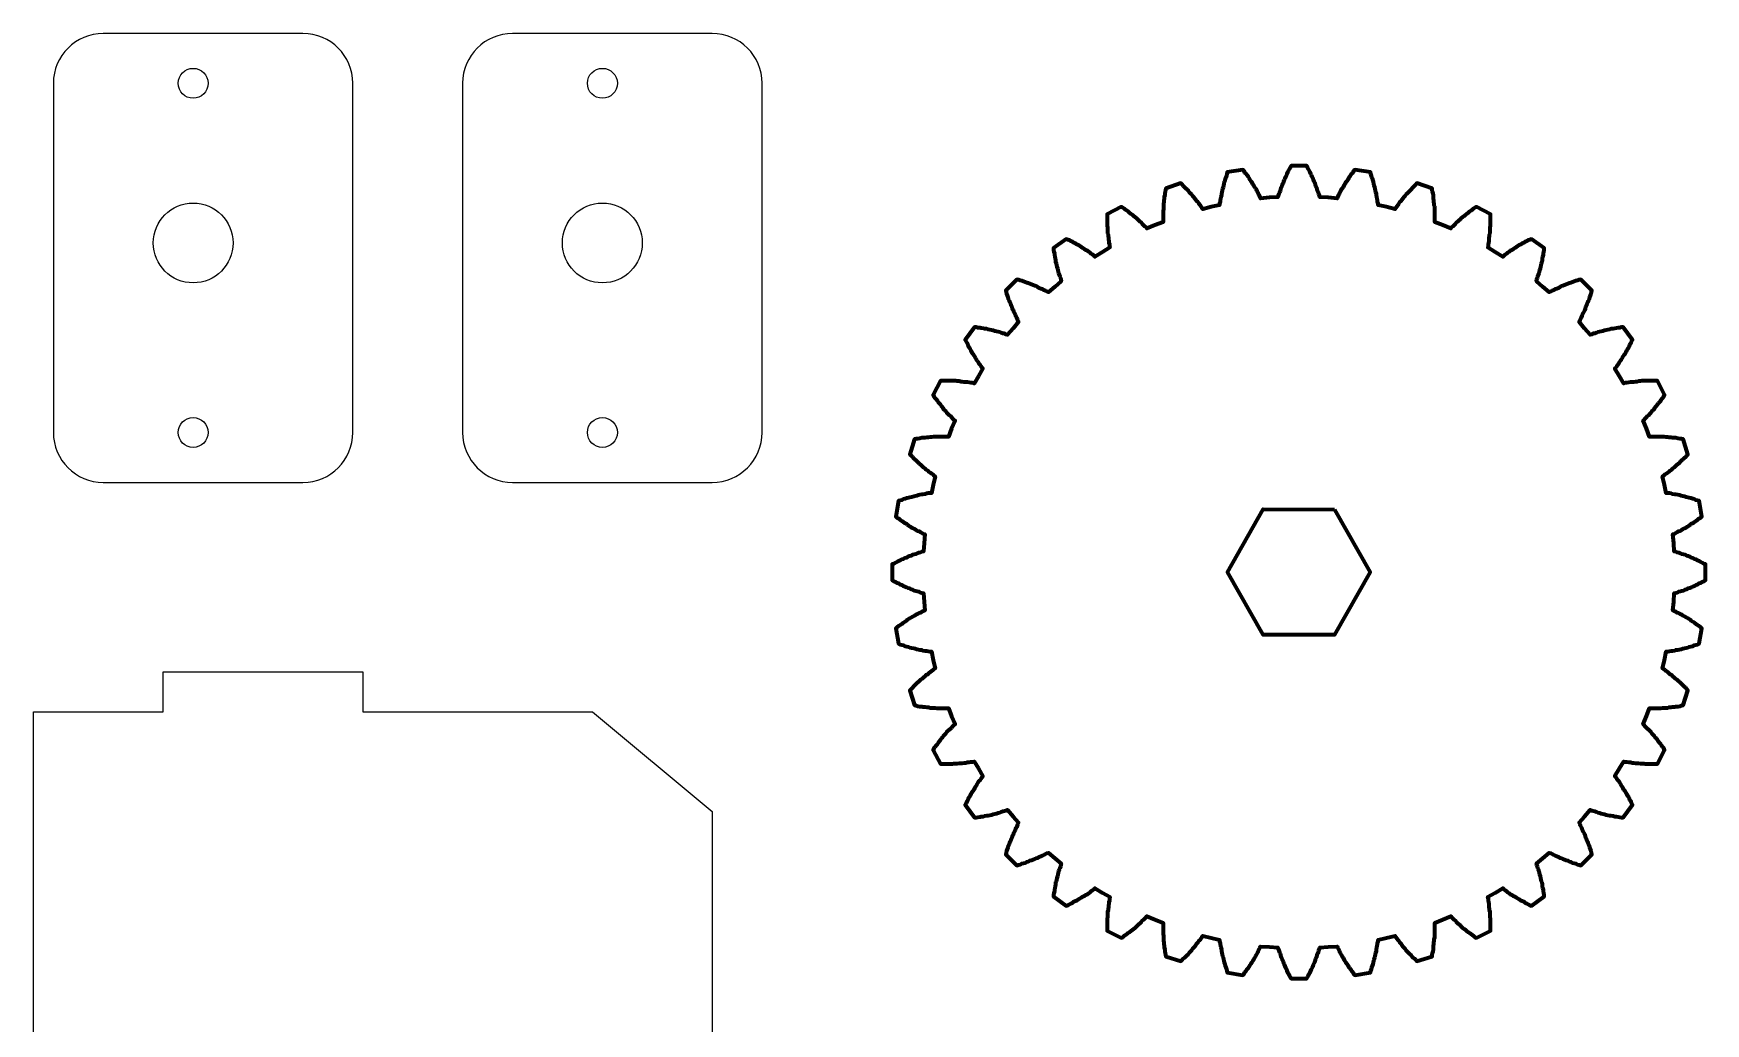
# Model space of a CAD drawing. Header units: millimetres. Extents: x -1288 to -435, y 250 to 901.
# Drawn here: x -951 to -783.5, y 618.8 to 718 of the extents above; entities that cross this region are included whole.
import ezdxf

# ---------------------------------------------------------------- set-up
doc = ezdxf.new("R2010")
doc.units = ezdxf.units.MM
doc.header["$MEASUREMENT"] = 0
for name, color, linetype, true_color in [('2D', 1, 'Continuous', 0xff0000), ('Layer 4', 18, 'Continuous', 0x000000), ('Predefinito', 18, 'Continuous', 0x000000)]:
    doc.layers.add(name, color=color, linetype=linetype, true_color=true_color)

msp = doc.modelspace()

# ---------------------------------------------------------------- linework, layer by layer
at = {"layer": '2D', "lineweight": 70}
msp.add_lwpolyline([(-820.65, 670.29), (-817.07, 663.99), (-820.65, 657.7), (-827.8, 657.7), (-831.37, 664), (-827.8, 670.3), (-820.65, 670.29)], dxfattribs=at)
at = {"layer": '2D'}
for centre, radius in [((-935, 713), 1.5), ((-894, 713), 1.5), ((-935, 697), 4), ((-894, 697), 4), ((-935, 678), 1.5), ((-894, 678), 1.5)]:
    msp.add_circle(centre, radius, dxfattribs=at)
at = {"layer": 'Layer 4', "color": 18, "lineweight": 70, "true_color": 0x010101}
for points in [[(-827.17, 701.54), (-828.05, 701.46), (-828.1, 701.58), (-828.18, 701.75), (-828.27, 701.88), (-828.31, 702.01), (-828.39, 702.18), (-828.48, 702.35), (-828.56, 702.47), (-828.65, 702.6), (-828.73, 702.77), (-828.82, 702.9), (-828.9, 703.07), (-829.03, 703.19), (-829.11, 703.32), (-829.2, 703.49), (-829.28, 703.62), (-829.41, 703.79), (-829.49, 703.91), (-829.62, 704.04), (-829.71, 704.21), (-829.83, 704.34), (-831.4, 704.08), (-831.44, 703.91), (-831.48, 703.74), (-831.53, 703.57), (-831.61, 703.45), (-831.65, 703.24), (-831.7, 703.11), (-831.74, 702.94), (-831.78, 702.77), (-831.82, 702.6), (-831.86, 702.43), (-831.91, 702.26), (-831.95, 702.09), (-831.99, 701.92), (-831.99, 701.8), (-832.03, 701.63), (-832.08, 701.42), (-832.12, 701.29), (-832.12, 701.12), (-832.16, 700.95), (-832.16, 700.78), (-833.01, 700.61)], [(-821.28, 701.54), (-822.13, 701.58), (-822.17, 701.75), (-822.21, 701.92), (-822.26, 702.05), (-822.34, 702.22), (-822.38, 702.39), (-822.42, 702.52), (-822.51, 702.69), (-822.55, 702.85), (-822.59, 702.98), (-822.68, 703.15), (-822.76, 703.32), (-822.8, 703.45), (-822.89, 703.62), (-822.97, 703.79), (-823.02, 703.91), (-823.1, 704.08), (-823.19, 704.25), (-823.27, 704.38), (-823.36, 704.55), (-823.44, 704.72), (-825.01, 704.72), (-825.09, 704.55), (-825.18, 704.38), (-825.26, 704.25), (-825.35, 704.08), (-825.43, 703.91), (-825.47, 703.79), (-825.56, 703.62), (-825.64, 703.45), (-825.68, 703.32), (-825.77, 703.15), (-825.81, 702.98), (-825.9, 702.85), (-825.94, 702.69), (-826.02, 702.52), (-826.06, 702.39), (-826.11, 702.22), (-826.15, 702.05), (-826.23, 701.92), (-826.28, 701.75), (-826.32, 701.58), (-827.17, 701.54)], [(-815.44, 700.61), (-816.29, 700.78), (-816.29, 700.95), (-816.33, 701.12), (-816.33, 701.29), (-816.37, 701.42), (-816.41, 701.63), (-816.45, 701.8), (-816.45, 701.92), (-816.5, 702.09), (-816.54, 702.26), (-816.58, 702.43), (-816.62, 702.6), (-816.67, 702.77), (-816.71, 702.94), (-816.75, 703.11), (-816.79, 703.24), (-816.84, 703.45), (-816.92, 703.57), (-816.96, 703.74), (-817.01, 703.91), (-817.05, 704.08), (-818.61, 704.34), (-818.74, 704.21), (-818.83, 704.04), (-818.95, 703.91), (-819.04, 703.79), (-819.16, 703.62), (-819.25, 703.49), (-819.33, 703.32), (-819.42, 703.19), (-819.55, 703.07), (-819.63, 702.9), (-819.71, 702.77), (-819.8, 702.6), (-819.88, 702.47), (-819.97, 702.35), (-820.05, 702.18), (-820.14, 702.01), (-820.18, 701.88), (-820.27, 701.75), (-820.35, 701.58), (-820.39, 701.46), (-821.28, 701.54)], [(-833.01, 700.61), (-833.85, 700.4), (-833.94, 700.53), (-834.02, 700.65), (-834.11, 700.78), (-834.24, 700.95), (-834.32, 701.08), (-834.45, 701.2), (-834.53, 701.33), (-834.66, 701.46), (-834.74, 701.58), (-834.87, 701.71), (-834.96, 701.84), (-835.08, 701.97), (-835.21, 702.09), (-835.29, 702.22), (-835.42, 702.35), (-835.55, 702.47), (-835.67, 702.6), (-835.8, 702.73), (-835.93, 702.85), (-836.06, 702.98), (-837.54, 702.47), (-837.58, 702.3), (-837.62, 702.14), (-837.66, 701.97), (-837.66, 701.8), (-837.71, 701.63), (-837.71, 701.42), (-837.75, 701.29), (-837.75, 701.08), (-837.79, 700.95), (-837.79, 700.4), (-837.83, 700.23), (-837.83, 699.09), (-838.64, 698.79)], [(-809.81, 698.79), (-810.61, 699.09), (-810.61, 700.61), (-810.66, 700.74), (-810.66, 700.95), (-810.7, 701.08), (-810.7, 701.29), (-810.74, 701.42), (-810.74, 701.8), (-810.78, 701.97), (-810.83, 702.14), (-810.87, 702.3), (-810.87, 702.47), (-812.39, 702.98), (-812.52, 702.85), (-812.65, 702.73), (-812.77, 702.6), (-812.9, 702.47), (-812.98, 702.35), (-813.11, 702.22), (-813.24, 702.09), (-813.36, 701.97), (-813.49, 701.84), (-813.58, 701.71), (-813.7, 701.58), (-813.79, 701.46), (-813.92, 701.33), (-814, 701.2), (-814.13, 701.08), (-814.21, 700.95), (-814.3, 700.78), (-814.42, 700.65), (-814.51, 700.53), (-814.59, 700.4), (-815.44, 700.61)], [(-838.64, 698.79), (-839.44, 698.45), (-839.53, 698.58), (-839.65, 698.66), (-839.78, 698.79), (-839.91, 698.92), (-839.99, 699.04), (-840.12, 699.13), (-840.25, 699.26), (-840.37, 699.34), (-840.5, 699.47), (-840.63, 699.59), (-840.75, 699.68), (-840.88, 699.81), (-841.01, 699.89), (-841.18, 700.02), (-841.31, 700.15), (-841.43, 700.23), (-841.6, 700.31), (-841.73, 700.44), (-841.85, 700.53), (-842.02, 700.61), (-843.42, 699.89), (-843.42, 698.71), (-843.38, 698.54), (-843.38, 697.99), (-843.34, 697.86), (-843.34, 697.69), (-843.29, 697.52), (-843.29, 697.35), (-843.25, 697.18), (-843.25, 697.01), (-843.21, 696.84), (-843.21, 696.67), (-843.17, 696.55), (-843.89, 696.08)], [(-804.56, 696.08), (-805.28, 696.55), (-805.24, 696.67), (-805.24, 696.84), (-805.19, 697.01), (-805.15, 697.18), (-805.15, 697.52), (-805.11, 697.69), (-805.11, 697.86), (-805.07, 697.99), (-805.07, 698.54), (-805.03, 698.71), (-805.03, 699.89), (-806.42, 700.61), (-806.59, 700.53), (-806.72, 700.44), (-806.85, 700.31), (-807.01, 700.23), (-807.14, 700.15), (-807.27, 700.02), (-807.44, 699.89), (-807.52, 699.81), (-807.65, 699.68), (-807.82, 699.59), (-807.95, 699.47), (-808.07, 699.34), (-808.2, 699.26), (-808.33, 699.13), (-808.45, 699.04), (-808.54, 698.92), (-808.67, 698.79), (-808.79, 698.66), (-808.92, 698.58), (-809, 698.45), (-809.81, 698.79)], [(-843.89, 696.08), (-844.65, 695.62), (-844.78, 695.74), (-844.9, 695.83), (-845.03, 695.91), (-845.16, 696.04), (-845.28, 696.12), (-845.41, 696.21), (-845.58, 696.29), (-845.71, 696.38), (-845.88, 696.46), (-846, 696.59), (-846.13, 696.67), (-846.3, 696.76), (-846.47, 696.84), (-846.6, 696.93), (-846.77, 697.01), (-846.89, 697.1), (-847.06, 697.18), (-847.19, 697.27), (-847.36, 697.31), (-847.53, 697.39), (-848.8, 696.46), (-848.8, 696.29), (-848.76, 696.12), (-848.71, 695.95), (-848.71, 695.79), (-848.67, 695.62), (-848.63, 695.45), (-848.59, 695.28), (-848.59, 695.11), (-848.54, 694.94), (-848.5, 694.77), (-848.46, 694.6), (-848.42, 694.43), (-848.37, 694.26), (-848.33, 694.09), (-848.29, 693.96), (-848.25, 693.8), (-848.16, 693.63), (-848.12, 693.5), (-848.08, 693.33), (-848.04, 693.16), (-848.67, 692.61)], [(-799.78, 692.61), (-800.41, 693.16), (-800.37, 693.33), (-800.33, 693.5), (-800.28, 693.63), (-800.2, 693.8), (-800.16, 693.96), (-800.11, 694.09), (-800.07, 694.26), (-800.03, 694.43), (-799.99, 694.6), (-799.95, 694.77), (-799.9, 694.94), (-799.86, 695.11), (-799.82, 695.28), (-799.82, 695.45), (-799.78, 695.62), (-799.73, 695.79), (-799.73, 695.95), (-799.69, 696.12), (-799.65, 696.29), (-799.65, 696.46), (-800.92, 697.39), (-801.09, 697.31), (-801.26, 697.27), (-801.38, 697.18), (-801.55, 697.1), (-801.68, 697.01), (-801.85, 696.93), (-801.98, 696.84), (-802.15, 696.76), (-802.32, 696.67), (-802.44, 696.59), (-802.57, 696.46), (-802.74, 696.38), (-802.87, 696.29), (-803.04, 696.21), (-803.16, 696.12), (-803.29, 696.04), (-803.42, 695.91), (-803.54, 695.83), (-803.67, 695.74), (-803.8, 695.62), (-804.56, 696.08)], [(-848.67, 692.61), (-849.31, 692.06), (-849.48, 692.14), (-849.6, 692.19), (-849.77, 692.27), (-849.9, 692.36), (-850.07, 692.4), (-850.24, 692.48), (-850.36, 692.57), (-850.53, 692.65), (-850.66, 692.69), (-850.83, 692.78), (-851, 692.82), (-851.17, 692.91), (-851.34, 692.95), (-851.46, 692.99), (-851.63, 693.08), (-851.8, 693.12), (-851.97, 693.2), (-852.14, 693.24), (-852.31, 693.29), (-852.48, 693.33), (-853.58, 692.23), (-853.54, 692.06), (-853.5, 691.89), (-853.45, 691.72), (-853.37, 691.55), (-853.33, 691.38), (-853.24, 691.21), (-853.2, 691.09), (-853.12, 690.92), (-853.07, 690.75), (-852.99, 690.58), (-852.95, 690.41), (-852.86, 690.28), (-852.82, 690.11), (-852.73, 689.99), (-852.65, 689.82), (-852.61, 689.69), (-852.52, 689.52), (-852.44, 689.35), (-852.4, 689.22), (-852.31, 689.1), (-852.86, 688.42)], [(-795.59, 688.42), (-796.14, 689.1), (-796.05, 689.22), (-796.01, 689.35), (-795.92, 689.52), (-795.84, 689.69), (-795.8, 689.82), (-795.71, 689.99), (-795.63, 690.11), (-795.54, 690.28), (-795.5, 690.41), (-795.46, 690.58), (-795.37, 690.75), (-795.33, 690.92), (-795.25, 691.09), (-795.2, 691.21), (-795.12, 691.38), (-795.08, 691.55), (-794.99, 691.72), (-794.95, 691.89), (-794.91, 692.06), (-794.87, 692.23), (-795.97, 693.33), (-796.14, 693.29), (-796.3, 693.24), (-796.47, 693.2), (-796.64, 693.12), (-796.81, 693.08), (-796.98, 692.99), (-797.11, 692.95), (-797.28, 692.91), (-797.45, 692.82), (-797.62, 692.78), (-797.79, 692.69), (-797.91, 692.65), (-798.08, 692.57), (-798.21, 692.48), (-798.38, 692.4), (-798.55, 692.36), (-798.68, 692.27), (-798.84, 692.19), (-798.97, 692.14), (-799.14, 692.06), (-799.78, 692.61)], [(-852.86, 688.42), (-853.41, 687.78), (-853.58, 687.83), (-853.71, 687.91), (-853.88, 687.91), (-854.05, 688), (-854.17, 688.04), (-854.34, 688.08), (-854.51, 688.12), (-854.68, 688.16), (-854.85, 688.21), (-855.02, 688.25), (-855.19, 688.29), (-855.36, 688.33), (-855.49, 688.38), (-855.7, 688.38), (-855.83, 688.42), (-856.04, 688.46), (-856.16, 688.5), (-856.38, 688.5), (-856.54, 688.55), (-856.71, 688.55), (-857.65, 687.28), (-857.56, 687.11), (-857.48, 686.98), (-857.39, 686.81), (-857.35, 686.64), (-857.26, 686.51), (-857.14, 686.34), (-857.1, 686.22), (-857.01, 686.05), (-856.88, 685.88), (-856.8, 685.75), (-856.71, 685.62), (-856.63, 685.46), (-856.54, 685.33), (-856.46, 685.2), (-856.38, 685.07), (-856.29, 684.91), (-856.16, 684.78), (-856.08, 684.65), (-855.99, 684.52), (-855.87, 684.4), (-856.33, 683.64)], [(-792.11, 683.64), (-792.58, 684.4), (-792.45, 684.52), (-792.37, 684.65), (-792.28, 684.78), (-792.16, 684.91), (-792.07, 685.07), (-791.99, 685.2), (-791.9, 685.33), (-791.82, 685.46), (-791.73, 685.62), (-791.65, 685.75), (-791.52, 685.88), (-791.44, 686.05), (-791.35, 686.22), (-791.31, 686.34), (-791.18, 686.51), (-791.1, 686.64), (-791.05, 686.81), (-790.93, 686.98), (-790.89, 687.11), (-790.8, 687.28), (-791.73, 688.55), (-791.9, 688.55), (-792.07, 688.5), (-792.24, 688.5), (-792.41, 688.46), (-792.58, 688.42), (-792.75, 688.38), (-792.96, 688.38), (-793.09, 688.33), (-793.26, 688.29), (-793.43, 688.25), (-793.6, 688.21), (-793.76, 688.16), (-793.93, 688.12), (-794.1, 688.08), (-794.27, 688.04), (-794.4, 688), (-794.57, 687.91), (-794.74, 687.91), (-794.87, 687.83), (-795.03, 687.78), (-795.59, 688.42)], [(-856.33, 683.64), (-856.76, 682.92), (-856.93, 682.96), (-857.1, 682.96), (-857.26, 683), (-857.43, 683.04), (-857.77, 683.04), (-857.94, 683.09), (-858.07, 683.09), (-858.24, 683.13), (-858.45, 683.13), (-858.58, 683.17), (-860.14, 683.17), (-860.86, 681.77), (-860.78, 681.6), (-860.69, 681.48), (-860.57, 681.35), (-860.44, 681.18), (-860.36, 681.05), (-860.27, 680.93), (-860.14, 680.8), (-860.06, 680.67), (-859.93, 680.54), (-859.85, 680.38), (-859.72, 680.25), (-859.59, 680.12), (-859.51, 679.99), (-859.38, 679.87), (-859.25, 679.74), (-859.13, 679.66), (-859.04, 679.53), (-858.92, 679.4), (-858.79, 679.27), (-858.66, 679.19), (-859.04, 678.39)], [(-789.4, 678.39), (-789.74, 679.19), (-789.62, 679.27), (-789.53, 679.4), (-789.4, 679.53), (-789.28, 679.66), (-789.15, 679.74), (-789.07, 679.87), (-788.94, 679.99), (-788.85, 680.12), (-788.73, 680.25), (-788.6, 680.38), (-788.52, 680.54), (-788.39, 680.67), (-788.3, 680.8), (-788.18, 680.93), (-788.09, 681.05), (-787.96, 681.18), (-787.88, 681.35), (-787.75, 681.48), (-787.67, 681.6), (-787.58, 681.77), (-788.3, 683.17), (-789.87, 683.17), (-790, 683.13), (-790.21, 683.13), (-790.34, 683.09), (-790.51, 683.09), (-790.67, 683.04), (-791.01, 683.04), (-791.18, 683), (-791.35, 682.96), (-791.52, 682.96), (-791.65, 682.92), (-792.11, 683.64)], [(-859.04, 678.39), (-859.34, 677.58), (-860.82, 677.58), (-860.99, 677.54), (-861.16, 677.54), (-861.33, 677.5), (-861.5, 677.5), (-861.67, 677.45), (-862.01, 677.45), (-862.22, 677.41), (-862.39, 677.37), (-862.56, 677.37), (-862.73, 677.33), (-863.19, 675.8), (-863.06, 675.68), (-862.94, 675.55), (-862.85, 675.46), (-862.73, 675.34), (-862.6, 675.21), (-862.47, 675.08), (-862.34, 674.96), (-862.22, 674.87), (-862.09, 674.75), (-861.96, 674.62), (-861.84, 674.49), (-861.71, 674.41), (-861.58, 674.28), (-861.41, 674.19), (-861.29, 674.07), (-861.16, 673.98), (-861.03, 673.9), (-860.9, 673.81), (-860.78, 673.69), (-860.65, 673.6), (-860.86, 672.76)], [(-787.58, 672.76), (-787.8, 673.6), (-787.67, 673.69), (-787.54, 673.81), (-787.41, 673.9), (-787.25, 673.98), (-787.16, 674.07), (-787.03, 674.19), (-786.86, 674.28), (-786.74, 674.41), (-786.61, 674.49), (-786.48, 674.62), (-786.36, 674.75), (-786.23, 674.87), (-786.1, 674.96), (-785.98, 675.08), (-785.85, 675.21), (-785.72, 675.34), (-785.59, 675.46), (-785.47, 675.55), (-785.34, 675.68), (-785.26, 675.8), (-785.72, 677.33), (-785.89, 677.37), (-786.06, 677.37), (-786.23, 677.41), (-786.44, 677.45), (-786.78, 677.45), (-786.91, 677.5), (-787.12, 677.5), (-787.25, 677.54), (-787.46, 677.54), (-787.63, 677.58), (-789.11, 677.58), (-789.4, 678.39)], [(-860.86, 672.76), (-861.03, 671.91), (-861.37, 671.91), (-861.5, 671.87), (-861.67, 671.82), (-861.88, 671.78), (-862.01, 671.78), (-862.18, 671.74), (-862.34, 671.7), (-862.51, 671.66), (-862.68, 671.61), (-862.81, 671.57), (-863.02, 671.53), (-863.19, 671.49), (-863.32, 671.44), (-863.49, 671.4), (-863.66, 671.36), (-863.83, 671.32), (-864, 671.23), (-864.16, 671.19), (-864.33, 671.15), (-864.59, 669.58), (-864.46, 669.45), (-864.29, 669.37), (-864.16, 669.24), (-864, 669.16), (-863.87, 669.03), (-863.74, 668.95), (-863.57, 668.86), (-863.45, 668.78), (-863.32, 668.69), (-863.15, 668.56), (-863.02, 668.48), (-862.85, 668.4), (-862.73, 668.35), (-862.6, 668.23), (-862.43, 668.14), (-862.26, 668.1), (-862.13, 668.01), (-862.01, 667.93), (-861.84, 667.84), (-861.71, 667.8), (-861.75, 666.91)], [(-786.65, 666.91), (-786.74, 667.8), (-786.61, 667.84), (-786.44, 667.93), (-786.31, 668.01), (-786.19, 668.1), (-786.02, 668.14), (-785.85, 668.23), (-785.72, 668.35), (-785.59, 668.4), (-785.43, 668.48), (-785.3, 668.56), (-785.13, 668.69), (-785, 668.78), (-784.87, 668.86), (-784.7, 668.95), (-784.58, 669.03), (-784.41, 669.16), (-784.28, 669.24), (-784.16, 669.37), (-783.99, 669.45), (-783.86, 669.58), (-784.11, 671.15), (-784.28, 671.19), (-784.45, 671.23), (-784.62, 671.32), (-784.75, 671.36), (-784.96, 671.4), (-785.13, 671.44), (-785.26, 671.49), (-785.43, 671.53), (-785.59, 671.57), (-785.76, 671.61), (-785.93, 671.66), (-786.1, 671.7), (-786.27, 671.74), (-786.44, 671.78), (-786.57, 671.78), (-786.78, 671.82), (-786.91, 671.87), (-787.08, 671.91), (-787.41, 671.91), (-787.58, 672.76)], [(-861.75, 666.91), (-861.84, 666.07), (-862.01, 666.02), (-862.13, 665.98), (-862.3, 665.94), (-862.47, 665.86), (-862.6, 665.81), (-862.77, 665.77), (-862.94, 665.73), (-863.06, 665.64), (-863.23, 665.6), (-863.4, 665.52), (-863.53, 665.43), (-863.7, 665.39), (-863.87, 665.31), (-864, 665.26), (-864.16, 665.18), (-864.33, 665.09), (-864.5, 665.01), (-864.63, 664.92), (-864.8, 664.84), (-864.97, 664.8), (-864.97, 663.19), (-864.8, 663.1), (-864.63, 663.02), (-864.5, 662.93), (-864.33, 662.89), (-864.16, 662.76), (-864, 662.72), (-863.87, 662.64), (-863.7, 662.55), (-863.53, 662.51), (-863.4, 662.43), (-863.23, 662.38), (-863.06, 662.3), (-862.94, 662.26), (-862.77, 662.17), (-862.6, 662.13), (-862.47, 662.09), (-862.3, 662.05), (-862.13, 661.96), (-862.01, 661.92), (-861.84, 661.88), (-861.75, 661.03)], [(-786.65, 661.03), (-786.61, 661.88), (-786.44, 661.92), (-786.31, 661.96), (-786.14, 662.05), (-785.98, 662.09), (-785.85, 662.13), (-785.68, 662.17), (-785.51, 662.26), (-785.34, 662.3), (-785.21, 662.38), (-785.04, 662.43), (-784.87, 662.51), (-784.75, 662.55), (-784.58, 662.64), (-784.41, 662.72), (-784.28, 662.76), (-784.11, 662.89), (-783.94, 662.93), (-783.82, 663.02), (-783.65, 663.1), (-783.48, 663.19), (-783.48, 664.8), (-783.65, 664.84), (-783.82, 664.92), (-783.94, 665.01), (-784.11, 665.09), (-784.28, 665.18), (-784.41, 665.26), (-784.58, 665.31), (-784.75, 665.39), (-784.87, 665.43), (-785.04, 665.52), (-785.21, 665.6), (-785.34, 665.64), (-785.51, 665.73), (-785.68, 665.77), (-785.85, 665.81), (-785.98, 665.86), (-786.14, 665.94), (-786.31, 665.98), (-786.44, 666.02), (-786.61, 666.07), (-786.65, 666.91)], [(-861.75, 661.03), (-861.71, 660.14), (-861.84, 660.1), (-862.01, 660.01), (-862.13, 659.93), (-862.26, 659.89), (-862.43, 659.8), (-862.6, 659.72), (-862.73, 659.63), (-862.85, 659.55), (-863.02, 659.46), (-863.15, 659.38), (-863.32, 659.29), (-863.45, 659.21), (-863.57, 659.08), (-863.74, 659), (-863.87, 658.91), (-864, 658.79), (-864.16, 658.7), (-864.29, 658.62), (-864.46, 658.49), (-864.59, 658.36), (-864.33, 656.84), (-864.16, 656.75), (-864, 656.71), (-863.83, 656.67), (-863.66, 656.58), (-863.49, 656.54), (-863.32, 656.5), (-863.19, 656.46), (-863.02, 656.41), (-862.81, 656.37), (-862.68, 656.33), (-862.51, 656.29), (-862.34, 656.25), (-862.18, 656.2), (-862.01, 656.2), (-861.88, 656.16), (-861.67, 656.12), (-861.5, 656.12), (-861.37, 656.08), (-861.2, 656.03), (-861.03, 656.03), (-860.86, 655.19)], [(-787.58, 655.19), (-787.41, 656.03), (-787.25, 656.03), (-787.08, 656.08), (-786.91, 656.12), (-786.78, 656.12), (-786.57, 656.16), (-786.44, 656.2), (-786.27, 656.2), (-786.1, 656.25), (-785.93, 656.29), (-785.76, 656.33), (-785.59, 656.37), (-785.43, 656.41), (-785.26, 656.46), (-785.13, 656.5), (-784.96, 656.54), (-784.75, 656.58), (-784.62, 656.67), (-784.45, 656.71), (-784.28, 656.75), (-784.11, 656.84), (-783.86, 658.36), (-783.99, 658.49), (-784.16, 658.62), (-784.28, 658.7), (-784.41, 658.79), (-784.58, 658.91), (-784.7, 659), (-784.87, 659.08), (-785, 659.21), (-785.13, 659.29), (-785.3, 659.38), (-785.43, 659.46), (-785.59, 659.55), (-785.72, 659.63), (-785.85, 659.72), (-786.02, 659.8), (-786.19, 659.89), (-786.31, 659.93), (-786.44, 660.01), (-786.61, 660.1), (-786.74, 660.14), (-786.65, 661.03)], [(-860.86, 655.19), (-860.65, 654.34), (-860.78, 654.26), (-860.9, 654.17), (-861.03, 654.09), (-861.16, 653.96), (-861.29, 653.87), (-861.41, 653.75), (-861.58, 653.66), (-861.71, 653.54), (-861.84, 653.45), (-861.96, 653.32), (-862.09, 653.24), (-862.22, 653.11), (-862.34, 652.99), (-862.47, 652.9), (-862.6, 652.77), (-862.73, 652.65), (-862.85, 652.52), (-862.94, 652.39), (-863.06, 652.27), (-863.19, 652.14), (-862.73, 650.66), (-862.56, 650.62), (-862.39, 650.57), (-862.22, 650.53), (-862.01, 650.53), (-861.88, 650.49), (-861.67, 650.49), (-861.5, 650.45), (-861.33, 650.45), (-861.16, 650.4), (-860.65, 650.4), (-860.48, 650.36), (-859.34, 650.36), (-859.04, 649.56)], [(-789.4, 649.56), (-789.11, 650.36), (-787.96, 650.36), (-787.8, 650.4), (-787.25, 650.4), (-787.12, 650.45), (-786.91, 650.45), (-786.78, 650.49), (-786.57, 650.49), (-786.44, 650.53), (-786.23, 650.53), (-786.06, 650.57), (-785.89, 650.62), (-785.72, 650.66), (-785.26, 652.14), (-785.34, 652.27), (-785.47, 652.39), (-785.59, 652.52), (-785.72, 652.65), (-785.85, 652.77), (-785.98, 652.9), (-786.1, 652.99), (-786.23, 653.11), (-786.36, 653.24), (-786.48, 653.32), (-786.61, 653.45), (-786.74, 653.54), (-786.86, 653.66), (-787.03, 653.75), (-787.16, 653.87), (-787.25, 653.96), (-787.41, 654.09), (-787.54, 654.17), (-787.67, 654.26), (-787.8, 654.34), (-787.58, 655.19)], [(-859.04, 649.56), (-858.66, 648.75), (-858.79, 648.67), (-858.92, 648.54), (-859.04, 648.41), (-859.13, 648.29), (-859.25, 648.2), (-859.38, 648.08), (-859.51, 647.95), (-859.59, 647.82), (-859.72, 647.69), (-859.85, 647.57), (-859.93, 647.44), (-860.06, 647.31), (-860.14, 647.19), (-860.27, 647.02), (-860.36, 646.89), (-860.44, 646.76), (-860.57, 646.64), (-860.69, 646.47), (-860.78, 646.34), (-860.86, 646.17), (-860.14, 644.77), (-858.92, 644.77), (-858.79, 644.82), (-858.45, 644.82), (-858.24, 644.86), (-857.94, 644.86), (-857.77, 644.9), (-857.6, 644.9), (-857.43, 644.94), (-857.26, 644.94), (-857.1, 644.99), (-856.93, 644.99), (-856.76, 645.03), (-856.33, 644.31)], [(-792.11, 644.31), (-791.65, 645.03), (-791.52, 644.99), (-791.35, 644.99), (-791.18, 644.94), (-791.01, 644.94), (-790.84, 644.9), (-790.67, 644.9), (-790.51, 644.86), (-790.21, 644.86), (-790, 644.82), (-789.66, 644.82), (-789.53, 644.77), (-788.3, 644.77), (-787.58, 646.17), (-787.67, 646.34), (-787.75, 646.47), (-787.88, 646.64), (-787.96, 646.76), (-788.09, 646.89), (-788.18, 647.02), (-788.3, 647.19), (-788.39, 647.31), (-788.52, 647.44), (-788.6, 647.57), (-788.73, 647.69), (-788.85, 647.82), (-788.94, 647.95), (-789.07, 648.08), (-789.15, 648.2), (-789.28, 648.29), (-789.4, 648.41), (-789.53, 648.54), (-789.62, 648.67), (-789.74, 648.75), (-789.4, 649.56)], [(-856.33, 644.31), (-855.87, 643.55), (-855.99, 643.42), (-856.08, 643.29), (-856.16, 643.16), (-856.29, 643.04), (-856.38, 642.91), (-856.46, 642.78), (-856.54, 642.61), (-856.63, 642.49), (-856.71, 642.36), (-856.8, 642.19), (-856.88, 642.06), (-857.01, 641.89), (-857.1, 641.77), (-857.14, 641.6), (-857.26, 641.43), (-857.35, 641.3), (-857.39, 641.13), (-857.48, 641.01), (-857.56, 640.84), (-857.65, 640.67), (-856.71, 639.4), (-856.54, 639.4), (-856.38, 639.44), (-856.16, 639.48), (-856.04, 639.52), (-855.83, 639.52), (-855.7, 639.57), (-855.49, 639.61), (-855.36, 639.61), (-855.19, 639.65), (-855.02, 639.69), (-854.85, 639.74), (-854.68, 639.78), (-854.51, 639.82), (-854.34, 639.86), (-854.17, 639.91), (-854.05, 639.99), (-853.88, 640.03), (-853.71, 640.07), (-853.58, 640.12), (-853.41, 640.16), (-852.86, 639.52)], [(-795.59, 639.52), (-795.03, 640.16), (-794.87, 640.12), (-794.74, 640.07), (-794.57, 640.03), (-794.4, 639.99), (-794.27, 639.91), (-794.1, 639.86), (-793.93, 639.82), (-793.76, 639.78), (-793.6, 639.74), (-793.43, 639.69), (-793.26, 639.65), (-793.09, 639.61), (-792.96, 639.61), (-792.75, 639.57), (-792.58, 639.52), (-792.41, 639.52), (-792.24, 639.48), (-792.07, 639.44), (-791.9, 639.4), (-791.73, 639.4), (-790.8, 640.67), (-790.89, 640.84), (-790.93, 641.01), (-791.05, 641.13), (-791.1, 641.3), (-791.18, 641.43), (-791.31, 641.6), (-791.35, 641.77), (-791.44, 641.89), (-791.52, 642.06), (-791.65, 642.19), (-791.73, 642.36), (-791.82, 642.49), (-791.9, 642.61), (-791.99, 642.78), (-792.07, 642.91), (-792.16, 643.04), (-792.28, 643.16), (-792.37, 643.29), (-792.45, 643.42), (-792.58, 643.55), (-792.11, 644.31)], [(-852.86, 639.52), (-852.31, 638.89), (-852.4, 638.72), (-852.44, 638.59), (-852.52, 638.42), (-852.61, 638.3), (-852.65, 638.13), (-852.73, 637.96), (-852.82, 637.83), (-852.86, 637.66), (-852.95, 637.53), (-852.99, 637.36), (-853.07, 637.2), (-853.12, 637.03), (-853.2, 636.9), (-853.24, 636.73), (-853.33, 636.56), (-853.37, 636.39), (-853.45, 636.22), (-853.5, 636.05), (-853.54, 635.88), (-853.58, 635.71), (-852.48, 634.61), (-852.31, 634.66), (-852.14, 634.7), (-851.97, 634.78), (-851.8, 634.82), (-851.63, 634.87), (-851.46, 634.95), (-851.34, 634.99), (-851.17, 635.08), (-851, 635.12), (-850.83, 635.21), (-850.66, 635.25), (-850.53, 635.33), (-850.36, 635.38), (-850.24, 635.46), (-850.07, 635.54), (-849.9, 635.59), (-849.77, 635.67), (-849.6, 635.76), (-849.48, 635.84), (-849.31, 635.88), (-848.67, 635.33)], [(-799.78, 635.33), (-799.14, 635.88), (-798.97, 635.84), (-798.84, 635.76), (-798.68, 635.67), (-798.55, 635.59), (-798.38, 635.54), (-798.21, 635.46), (-798.08, 635.38), (-797.91, 635.33), (-797.79, 635.25), (-797.62, 635.21), (-797.45, 635.12), (-797.28, 635.08), (-797.11, 634.99), (-796.98, 634.95), (-796.81, 634.87), (-796.64, 634.82), (-796.47, 634.78), (-796.3, 634.7), (-796.14, 634.66), (-795.97, 634.61), (-794.87, 635.71), (-794.91, 635.88), (-794.95, 636.05), (-794.99, 636.22), (-795.08, 636.39), (-795.12, 636.56), (-795.2, 636.73), (-795.25, 636.9), (-795.33, 637.03), (-795.37, 637.2), (-795.46, 637.36), (-795.5, 637.53), (-795.54, 637.66), (-795.63, 637.83), (-795.71, 637.96), (-795.8, 638.13), (-795.84, 638.3), (-795.92, 638.42), (-796.01, 638.59), (-796.05, 638.72), (-796.14, 638.89), (-795.59, 639.52)], [(-848.67, 635.33), (-848.04, 634.78), (-848.08, 634.66), (-848.12, 634.49), (-848.16, 634.32), (-848.25, 634.19), (-848.29, 634.02), (-848.33, 633.85), (-848.37, 633.68), (-848.42, 633.51), (-848.46, 633.34), (-848.5, 633.17), (-848.54, 633), (-848.59, 632.88), (-848.59, 632.71), (-848.63, 632.5), (-848.67, 632.37), (-848.71, 632.16), (-848.71, 632.03), (-848.76, 631.82), (-848.8, 631.65), (-848.8, 631.48), (-847.53, 630.55), (-847.36, 630.63), (-847.19, 630.72), (-847.06, 630.8), (-846.89, 630.85), (-846.77, 630.97), (-846.6, 631.06), (-846.47, 631.1), (-846.3, 631.23), (-846.13, 631.31), (-846, 631.4), (-845.88, 631.48), (-845.71, 631.57), (-845.58, 631.65), (-845.41, 631.73), (-845.28, 631.82), (-845.16, 631.9), (-845.03, 632.03), (-844.9, 632.12), (-844.78, 632.2), (-844.65, 632.33), (-843.89, 631.86)], [(-804.56, 631.86), (-803.8, 632.33), (-803.67, 632.2), (-803.54, 632.12), (-803.42, 632.03), (-803.29, 631.9), (-803.16, 631.82), (-803.04, 631.73), (-802.87, 631.65), (-802.74, 631.57), (-802.57, 631.48), (-802.44, 631.4), (-802.32, 631.31), (-802.15, 631.23), (-801.98, 631.1), (-801.85, 631.06), (-801.68, 630.97), (-801.55, 630.85), (-801.38, 630.8), (-801.26, 630.72), (-801.09, 630.63), (-800.92, 630.55), (-799.65, 631.48), (-799.65, 631.65), (-799.69, 631.82), (-799.73, 632.03), (-799.73, 632.16), (-799.78, 632.37), (-799.82, 632.5), (-799.82, 632.71), (-799.86, 632.88), (-799.9, 633), (-799.95, 633.17), (-799.99, 633.34), (-800.03, 633.51), (-800.07, 633.68), (-800.11, 633.85), (-800.16, 634.02), (-800.2, 634.19), (-800.28, 634.32), (-800.33, 634.49), (-800.37, 634.66), (-800.41, 634.78), (-799.78, 635.33)], [(-843.89, 631.86), (-843.17, 631.44), (-843.21, 631.27), (-843.21, 631.1), (-843.25, 630.93), (-843.25, 630.76), (-843.29, 630.63), (-843.29, 630.42), (-843.34, 630.25), (-843.34, 630.13), (-843.38, 629.96), (-843.38, 629.41), (-843.42, 629.28), (-843.42, 628.05), (-842.02, 627.33), (-841.85, 627.42), (-841.73, 627.54), (-841.6, 627.63), (-841.43, 627.76), (-841.31, 627.84), (-841.18, 627.92), (-841.01, 628.05), (-840.88, 628.14), (-840.75, 628.26), (-840.63, 628.35), (-840.5, 628.47), (-840.37, 628.6), (-840.25, 628.73), (-840.12, 628.81), (-839.99, 628.94), (-839.91, 629.07), (-839.78, 629.15), (-839.65, 629.28), (-839.53, 629.41), (-839.44, 629.53), (-838.64, 629.19)], [(-809.81, 629.19), (-809, 629.53), (-808.92, 629.41), (-808.79, 629.28), (-808.67, 629.15), (-808.54, 629.07), (-808.45, 628.94), (-808.33, 628.81), (-808.2, 628.73), (-808.07, 628.6), (-807.95, 628.47), (-807.82, 628.35), (-807.65, 628.26), (-807.52, 628.14), (-807.44, 628.05), (-807.27, 627.92), (-807.14, 627.84), (-807.01, 627.76), (-806.85, 627.63), (-806.72, 627.54), (-806.59, 627.42), (-806.42, 627.33), (-805.03, 628.05), (-805.03, 629.28), (-805.07, 629.41), (-805.07, 629.96), (-805.11, 630.13), (-805.11, 630.25), (-805.15, 630.42), (-805.15, 630.76), (-805.19, 630.93), (-805.24, 631.1), (-805.24, 631.27), (-805.28, 631.44), (-804.56, 631.86)], [(-838.64, 629.19), (-837.83, 628.86), (-837.83, 627.71), (-837.79, 627.54), (-837.79, 627.04), (-837.75, 626.87), (-837.75, 626.7), (-837.71, 626.53), (-837.71, 626.36), (-837.66, 626.19), (-837.66, 625.98), (-837.62, 625.81), (-837.58, 625.64), (-837.54, 625.47), (-836.06, 625), (-835.93, 625.13), (-835.8, 625.26), (-835.67, 625.34), (-835.55, 625.47), (-835.42, 625.6), (-835.29, 625.72), (-835.21, 625.85), (-835.08, 625.98), (-834.96, 626.1), (-834.87, 626.23), (-834.74, 626.36), (-834.66, 626.49), (-834.53, 626.61), (-834.45, 626.78), (-834.32, 626.91), (-834.24, 627.04), (-834.11, 627.16), (-834.02, 627.29), (-833.94, 627.42), (-833.85, 627.54), (-833.01, 627.33)], [(-815.44, 627.33), (-814.59, 627.54), (-814.51, 627.42), (-814.42, 627.29), (-814.3, 627.16), (-814.21, 627.04), (-814.13, 626.91), (-814, 626.78), (-813.92, 626.61), (-813.79, 626.49), (-813.7, 626.36), (-813.58, 626.23), (-813.49, 626.1), (-813.36, 625.98), (-813.24, 625.85), (-813.11, 625.72), (-812.98, 625.6), (-812.9, 625.47), (-812.77, 625.34), (-812.65, 625.26), (-812.52, 625.13), (-812.39, 625), (-810.87, 625.47), (-810.87, 625.64), (-810.83, 625.81), (-810.78, 625.98), (-810.74, 626.19), (-810.74, 626.53), (-810.7, 626.7), (-810.7, 626.87), (-810.66, 627.04), (-810.66, 627.21), (-810.61, 627.37), (-810.61, 628.86), (-809.81, 629.19)], [(-833.01, 627.33), (-832.16, 627.16), (-832.16, 626.99), (-832.12, 626.82), (-832.12, 626.7), (-832.08, 626.53), (-832.03, 626.36), (-831.99, 626.19), (-831.99, 626.02), (-831.95, 625.85), (-831.91, 625.68), (-831.86, 625.51), (-831.82, 625.38), (-831.78, 625.17), (-831.74, 625.05), (-831.7, 624.88), (-831.65, 624.71), (-831.61, 624.54), (-831.53, 624.37), (-831.48, 624.2), (-831.44, 624.03), (-831.4, 623.86), (-829.83, 623.61), (-829.71, 623.73), (-829.62, 623.9), (-829.49, 624.03), (-829.41, 624.2), (-829.28, 624.33), (-829.2, 624.45), (-829.11, 624.62), (-829.03, 624.75), (-828.9, 624.92), (-828.82, 625.05), (-828.73, 625.17), (-828.65, 625.34), (-828.56, 625.47), (-828.48, 625.64), (-828.39, 625.77), (-828.31, 625.94), (-828.27, 626.06), (-828.18, 626.23), (-828.1, 626.36), (-828.05, 626.49), (-827.17, 626.44)], [(-821.28, 626.44), (-820.39, 626.49), (-820.35, 626.36), (-820.27, 626.23), (-820.18, 626.06), (-820.14, 625.94), (-820.05, 625.77), (-819.97, 625.64), (-819.88, 625.47), (-819.8, 625.34), (-819.71, 625.17), (-819.63, 625.05), (-819.55, 624.92), (-819.42, 624.75), (-819.33, 624.62), (-819.25, 624.45), (-819.16, 624.33), (-819.04, 624.2), (-818.95, 624.03), (-818.83, 623.9), (-818.74, 623.73), (-818.61, 623.61), (-817.05, 623.86), (-817.01, 624.03), (-816.96, 624.2), (-816.92, 624.37), (-816.84, 624.54), (-816.79, 624.71), (-816.75, 624.88), (-816.71, 625.05), (-816.67, 625.17), (-816.62, 625.38), (-816.58, 625.51), (-816.54, 625.68), (-816.5, 625.85), (-816.45, 626.02), (-816.45, 626.19), (-816.41, 626.36), (-816.37, 626.53), (-816.33, 626.7), (-816.33, 626.82), (-816.29, 626.99), (-816.29, 627.16), (-815.44, 627.33)], [(-827.17, 626.44), (-826.32, 626.36), (-826.28, 626.23), (-826.23, 626.06), (-826.15, 625.89), (-826.11, 625.77), (-826.06, 625.6), (-826.02, 625.43), (-825.94, 625.26), (-825.9, 625.13), (-825.81, 624.96), (-825.77, 624.79), (-825.68, 624.66), (-825.64, 624.5), (-825.56, 624.33), (-825.47, 624.2), (-825.43, 624.03), (-825.35, 623.86), (-825.26, 623.73), (-825.18, 623.56), (-825.09, 623.4), (-825.01, 623.27), (-823.44, 623.27), (-823.36, 623.4), (-823.27, 623.56), (-823.19, 623.73), (-823.1, 623.86), (-823.02, 624.03), (-822.97, 624.2), (-822.89, 624.33), (-822.8, 624.5), (-822.76, 624.66), (-822.68, 624.79), (-822.59, 624.96), (-822.55, 625.13), (-822.51, 625.26), (-822.42, 625.43), (-822.38, 625.6), (-822.34, 625.77), (-822.26, 625.89), (-822.21, 626.06), (-822.17, 626.23), (-822.13, 626.36), (-821.28, 626.44)]]:
    msp.add_lwpolyline(points, dxfattribs=at)
at = {"layer": 'Predefinito'}
for p, q in [((-924, 718), (-944, 718)), ((-883, 718), (-903, 718)), ((-949, 713), (-949, 678)), ((-919, 678), (-919, 713)), ((-908, 713), (-908, 678)), ((-878, 678), (-878, 713)), ((-944, 673), (-924, 673)), ((-903, 673), (-883, 673))]:
    msp.add_line(p, q, dxfattribs=at)
msp.add_lwpolyline([(-951, 650), (-938, 650), (-938, 654), (-918, 654), (-918, 650), (-895, 650), (-883, 640), (-883, 540), (-895, 530), (-918, 530), (-918, 526), (-938, 526), (-938, 530), (-951, 530), (-951, 650)], dxfattribs=at)
for centre, start, end in [((-944, 713), 90, 180), ((-924, 713), 0, 90), ((-903, 713), 90, 180), ((-883, 713), 0, 90), ((-944, 678), 180, 270), ((-924, 678), 270, 0), ((-903, 678), 180, 270), ((-883, 678), 270, 0)]:
    msp.add_arc(centre, 5, start, end, dxfattribs=at)

doc.saveas('drawing.dxf')
